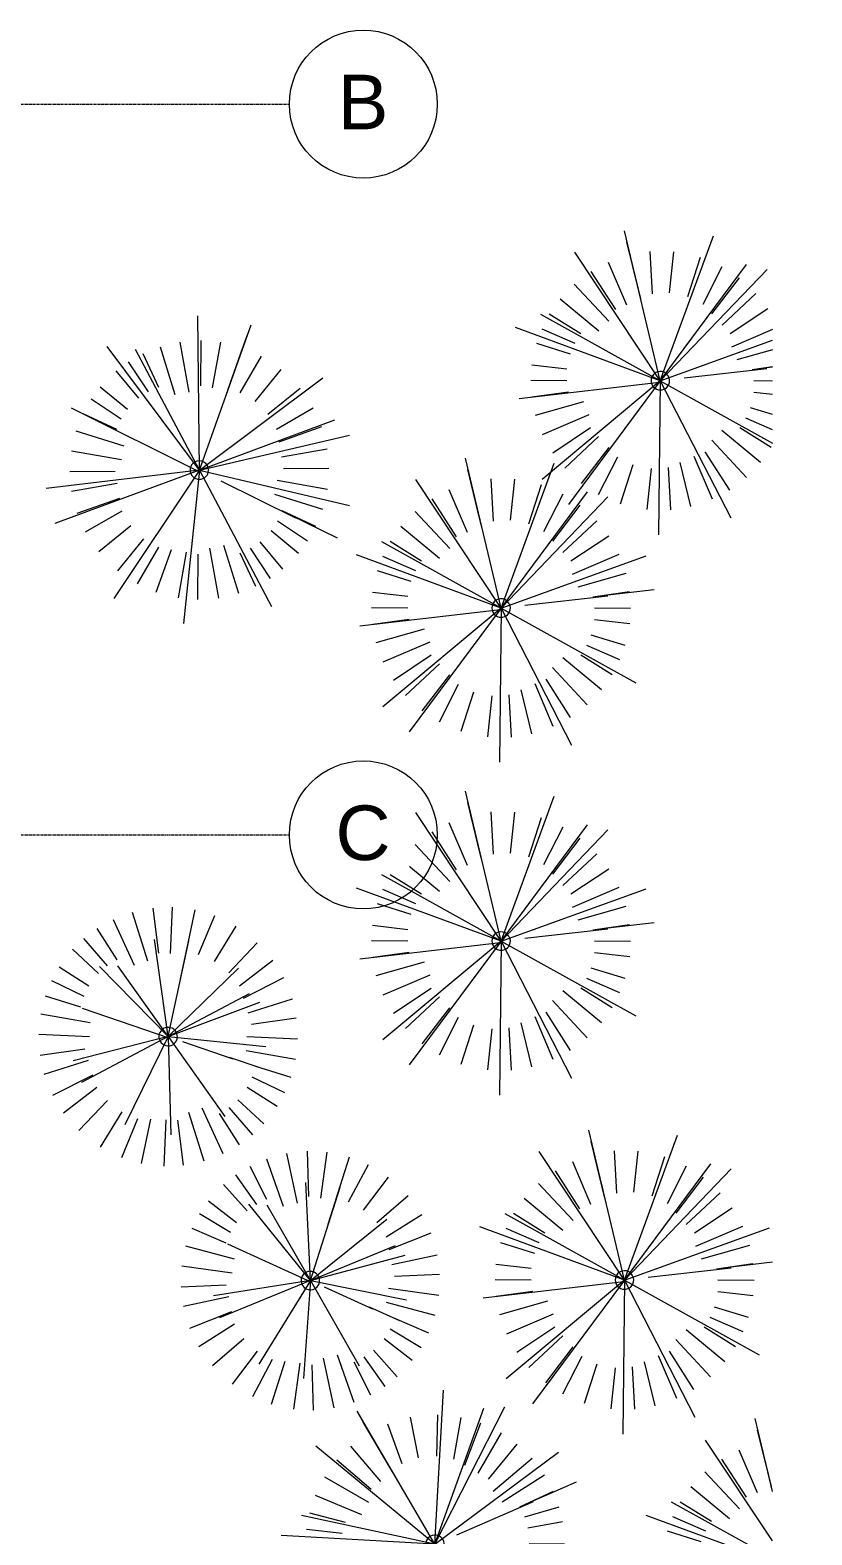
# Model space of a CAD drawing. Header units: inches. Extents: x 126 to 2219, y -1759 to -92.
# Drawn here: x 2049.6 to 2218.7, y -1319.7 to -994.3 of the extents above; entities that cross this region are included whole.
import ezdxf

# ---------------------------------------------------------------- set-up
doc = ezdxf.new("R2010")
doc.units = ezdxf.units.IN
doc.header["$MEASUREMENT"] = 0
doc.linetypes.add('Grid Line 1_2_', pattern=[0.875, 0.5, -0.125, 0.125, -0.125])
for name, color, linetype, lineweight in [('L-PLNT', 71, 'Continuous', 9), ('S-GRID', 1, 'Continuous', 9), ('S-GRID-IDEN', 1, 'Continuous', 9)]:
    doc.layers.add(name, color=color, linetype=linetype, lineweight=lineweight)
doc.styles.add('Arial_1', font='arial.ttf', dxfattribs={"height": 11.802395})

# ---------------------------------------------------------------- blocks, each defined once
blk = doc.blocks.new('RPC Shrub - Thevetia 5_-6_-453034-Floor Plan - Office Annex')
at = {"layer": 'L-PLNT', "color": 252}
for p, q in [((0, 0), (4.76, 33)), ((0, 0), (-14.27, 30.13)), ((-13.3, 27.78), (-8.64, 18.07)), ((-7.96, 26.84), (-5.59, 18.01)), ((-2.95, 27.84), (-2.02, 18.97)), ((0, 0), (13.06, 28.42)), ((0, 0), (17.61, 28.31)), ((2.95, 27.84), (2.02, 18.97)), ((7.96, 26.84), (5.59, 18.01)), ((0, 0), (-23.79, 23.36)), ((-12.09, 25.26), (-7.86, 16.43)), ((12.09, 25.26), (7.86, 16.43)), ((-19.56, 20.03), (-12.68, 13.05)), ((-16.33, 22.75), (-10.57, 14.53)), ((16.33, 22.75), (10.57, 14.53)), ((19.56, 20.03), (12.68, 13.05)), ((-22.54, 16.61), (-13.53, 10.3)), ((0, 0), (28.36, 17.54)), ((22.54, 16.61), (13.53, 10.3)), ((-24.88, 12.85), (-15.27, 7.81)), ((24.88, 12.85), (15.27, 7.81)), ((31.57, 10.71), (20.84, 7.07)), ((0, 0), (-28.22, 8.69)), ((-26.46, 9.16), (-18.94, 6.43)), ((4.91, 1.65), (22, 7.37)), ((26.46, 9.16), (18.94, 6.43)), ((0, 0), (-33, 4.76)), ((-27.42, 5.69), (-19.78, 4.12)), ((27.42, 5.69), (19.78, 4.12)), ((-27.9, 2.4), (-20.28, 1.69)), ((0, 0), (-20.61, -26.21)), ((0, 0), (-13.93, -30.29)), ((0, 0), (31.86, -9.81)), ((0, 0), (21.02, -25.88)), ((0, 0), (6.52, -32.7)), ((27.9, 2.4), (20.28, 1.69)), ((-29.1, -10.08), (0.46, -0.17)), ((-27.9, -2.4), (-20.28, -1.69)), ((27.9, -2.4), (20.28, -1.69)), ((-27.42, -5.69), (-19.78, -4.12)), ((-26.46, -9.16), (-18.94, -6.43)), ((26.46, -9.16), (18.94, -6.43)), ((27.42, -5.69), (19.78, -4.12)), ((-24.88, -12.85), (-15.27, -7.81)), ((24.88, -12.85), (15.27, -7.81)), ((-22.54, -16.61), (-13.53, -10.3)), ((22.54, -16.61), (13.53, -10.3)), ((-19.56, -20.03), (-12.68, -13.05)), ((-16.33, -22.75), (-10.57, -14.53)), ((16.33, -22.75), (10.57, -14.53)), ((19.56, -20.03), (12.68, -13.05)), ((-12.09, -25.26), (-7.86, -16.43)), ((-7.96, -26.84), (-5.59, -18.01)), ((-2.95, -27.84), (-2.02, -18.97)), ((2.95, -27.84), (2.02, -18.97)), ((7.96, -26.84), (5.59, -18.01)), ((12.09, -25.26), (7.86, -16.43))]:
    blk.add_line(p, q, dxfattribs=at)
for start, end in [(0, 180), (180, 0)]:
    blk.add_arc((0, 0), 2, start, end, dxfattribs=at)
blk = doc.blocks.new('RPC Shrub - Acacia  3_-6_-453035-Floor Plan - Office Annex')
at = {"layer": 'L-PLNT', "color": 252}
for p, q in [((-7.96, 26.84), (-5.59, 18.01)), ((-2.95, 27.84), (-2.02, 18.97)), ((2.95, 27.84), (2.02, 18.97)), ((7.96, 26.84), (5.59, 18.01)), ((-12.09, 25.26), (-7.86, 16.43)), ((12.09, 25.26), (7.86, 16.43)), ((-19.56, 20.03), (-12.68, 13.05)), ((-16.33, 22.75), (-10.57, 14.53)), ((0, 0), (3.03, 21)), ((16.33, 22.75), (10.57, 14.53)), ((19.56, 20.03), (12.68, 13.05)), ((-22.54, 16.61), (-13.53, 10.3)), ((0, 0), (-9.08, 19.18)), ((-8.46, 17.68), (-5.5, 11.5)), ((0, 0), (8.31, 18.09)), ((0, 0), (11.21, 18.01)), ((22.54, 16.61), (13.53, 10.3)), ((0, 0), (-15.14, 14.87)), ((-24.88, 12.85), (-15.27, 7.81)), ((0, 0), (18.04, 11.16)), ((24.88, 12.85), (15.27, 7.81)), ((-26.46, 9.16), (-18.94, 6.43)), ((20.09, 6.82), (13.26, 4.5)), ((26.46, 9.16), (18.94, 6.43)), ((-27.42, 5.69), (-19.78, 4.12)), ((0, 0), (-17.96, 5.53)), ((3.13, 1.05), (14, 4.69)), ((27.42, 5.69), (19.78, 4.12)), ((-27.9, 2.4), (-20.28, 1.69)), ((0, 0), (-21, 3.03)), ((0, 0), (-13.12, -16.68)), ((0, 0), (-8.86, -19.28)), ((0, 0), (20.28, -6.24)), ((0, 0), (13.37, -16.47)), ((0, 0), (4.15, -20.81)), ((27.9, 2.4), (20.28, 1.69)), ((-27.9, -2.4), (-20.28, -1.69)), ((-18.52, -6.41), (0.29, -0.11)), ((27.9, -2.4), (20.28, -1.69)), ((-27.42, -5.69), (-19.78, -4.12)), ((-26.46, -9.16), (-18.94, -6.43)), ((26.46, -9.16), (18.94, -6.43)), ((27.42, -5.69), (19.78, -4.12)), ((-24.88, -12.85), (-15.27, -7.81)), ((24.88, -12.85), (15.27, -7.81)), ((-22.54, -16.61), (-13.53, -10.3)), ((22.54, -16.61), (13.53, -10.3)), ((-19.56, -20.03), (-12.68, -13.05)), ((-16.33, -22.75), (-10.57, -14.53)), ((16.33, -22.75), (10.57, -14.53)), ((19.56, -20.03), (12.68, -13.05)), ((-12.09, -25.26), (-7.86, -16.43)), ((-7.96, -26.84), (-5.59, -18.01)), ((-2.95, -27.84), (-2.02, -18.97)), ((2.95, -27.84), (2.02, -18.97)), ((7.96, -26.84), (5.59, -18.01)), ((12.09, -25.26), (7.86, -16.43))]:
    blk.add_line(p, q, dxfattribs=at)
for start, end in [(0, 180), (180, 0)]:
    blk.add_arc((0, 0), 2, start, end, dxfattribs=at)
blk = doc.blocks.new('RPC Shrub - Thevetia 5_-6_-V45-Floor Plan - Office Annex')
at = {"layer": 'L-PLNT', "color": 252}
for p, q in [((-7.33, 15.48), (-14.27, 30.13)), ((-13.3, 27.78), (-8.64, 18.07)), ((-5.13, 5.04), (-23.79, 23.36)), ((-12.09, 25.26), (-7.86, 16.43)), ((-19.56, 20.03), (-12.68, 13.05)), ((-16.33, 22.75), (-10.57, 14.53)), ((-22.54, 16.61), (-13.53, 10.3)), ((-24.88, 12.85), (-15.27, 7.81)), ((-4.35, 1.34), (-28.22, 8.69)), ((-26.46, 9.16), (-18.94, 6.43)), ((-4.19, 0.6), (-33, 4.76)), ((-27.42, 5.69), (-19.78, 4.12)), ((-27.9, 2.4), (-20.28, 1.69)), ((-29.1, -10.08), (-3.73, -1.58)), ((-27.9, -2.4), (-20.28, -1.69)), ((-27.42, -5.69), (-19.78, -4.12)), ((-26.46, -9.16), (-18.94, -6.43)), ((-3.2, -4.07), (-20.61, -26.21)), ((-2.79, -6.06), (-13.93, -30.29)), ((-24.88, -12.85), (-15.27, -7.81)), ((-22.54, -16.61), (-13.53, -10.3)), ((-19.56, -20.03), (-12.68, -13.05)), ((-16.33, -22.75), (-10.57, -14.53)), ((-12.09, -25.26), (-7.86, -16.43)), ((-7.96, -26.84), (-5.59, -18.01)), ((-2.95, -27.84), (-2.02, -18.97))]:
    blk.add_line(p, q, dxfattribs=at)
blk = doc.blocks.new('RPC Shrub - Thevetia 5_-6_-V46-Floor Plan - Office Annex')
at = {"layer": 'L-PLNT', "color": 252}
for p, q in [((0, 0), (4.76, 33)), ((0, 0), (-14.27, 30.13)), ((-13.3, 27.78), (-8.64, 18.07)), ((-7.96, 26.84), (-5.59, 18.01)), ((-2.95, 27.84), (-2.02, 18.97)), ((0, 0), (13.06, 28.42)), ((0, 0), (17.61, 28.31)), ((2.95, 27.84), (2.02, 18.97)), ((7.96, 26.84), (5.59, 18.01)), ((0, 0), (-23.79, 23.36)), ((-12.09, 25.26), (-7.86, 16.43)), ((12.09, 25.26), (7.86, 16.43)), ((-19.56, 20.03), (-12.68, 13.05)), ((-16.33, 22.75), (-10.57, 14.53)), ((16.33, 22.75), (10.57, 14.53)), ((19.56, 20.03), (12.68, 13.05)), ((-22.54, 16.61), (-13.53, 10.3)), ((0, 0), (28.36, 17.54)), ((22.54, 16.61), (13.53, 10.3)), ((-24.88, 12.85), (-15.27, 7.81)), ((24.88, 12.85), (15.27, 7.81)), ((30.54, 10.36), (20.84, 7.07)), ((0, 0), (-28.22, 8.69)), ((-26.46, 9.16), (-18.94, 6.43)), ((4.91, 1.65), (22, 7.37)), ((26.46, 9.16), (18.94, 6.43)), ((0, 0), (-33, 4.76)), ((-27.42, 5.69), (-19.78, 4.12)), ((27.42, 5.69), (19.78, 4.12)), ((-27.9, 2.4), (-20.28, 1.69)), ((0, 0), (-20.61, -26.21)), ((0, 0), (-13.93, -30.29)), ((0, 0), (31.86, -9.81)), ((0, 0), (21.02, -25.88)), ((0, 0), (6.52, -32.7)), ((27.9, 2.4), (20.28, 1.69)), ((-29.1, -10.08), (0.46, -0.17)), ((-27.9, -2.4), (-20.28, -1.69)), ((27.9, -2.4), (20.28, -1.69)), ((-27.42, -5.69), (-19.78, -4.12)), ((-26.46, -9.16), (-18.94, -6.43)), ((26.46, -9.16), (18.94, -6.43)), ((27.42, -5.69), (19.78, -4.12)), ((-24.88, -12.85), (-15.27, -7.81)), ((24.88, -12.85), (15.27, -7.81)), ((-22.54, -16.61), (-13.53, -10.3)), ((22.54, -16.61), (13.53, -10.3)), ((-19.56, -20.03), (-12.68, -13.05)), ((-16.33, -22.75), (-10.57, -14.53)), ((16.33, -22.75), (10.57, -14.53)), ((19.56, -20.03), (12.68, -13.05)), ((-12.09, -25.26), (-7.86, -16.43)), ((-7.96, -26.84), (-5.59, -18.01)), ((-2.95, -27.84), (-2.02, -18.97)), ((2.95, -27.84), (2.02, -18.97)), ((7.96, -26.84), (5.59, -18.01)), ((12.09, -25.26), (7.86, -16.43))]:
    blk.add_line(p, q, dxfattribs=at)
for start, end in [(0, 180), (180, 0)]:
    blk.add_arc((0, 0), 2, start, end, dxfattribs=at)
blk = doc.blocks.new('RPC Shrub - Thevetia 5_-6_-V47-Floor Plan - Office Annex')
at = {"layer": 'L-PLNT', "color": 252}
for p, q in [((0, 0), (4.76, 33)), ((0, 0), (-14.27, 30.13)), ((-13.3, 27.78), (-8.64, 18.07)), ((-7.96, 26.84), (-5.59, 18.01)), ((-2.95, 27.84), (-2.02, 18.97)), ((0, 0), (13.06, 28.42)), ((0, 0), (17.61, 28.31)), ((2.95, 27.84), (2.02, 18.97)), ((7.96, 26.84), (5.59, 18.01)), ((0, 0), (-23.79, 23.36)), ((-12.09, 25.26), (-7.86, 16.43)), ((12.09, 25.26), (7.86, 16.43)), ((-19.56, 20.03), (-12.68, 13.05)), ((-16.33, 22.75), (-10.57, 14.53)), ((16.33, 22.75), (10.57, 14.53)), ((19.56, 20.03), (12.68, 13.05)), ((-22.54, 16.61), (-13.53, 10.3)), ((0, 0), (21.96, 13.58)), ((21.48, 15.86), (13.53, 10.3)), ((-24.88, 12.85), (-15.27, 7.81)), ((22.39, 11.54), (15.27, 7.81)), ((0, 0), (-28.22, 8.69)), ((-26.46, 9.16), (-18.94, 6.43)), ((4.91, 1.65), (22, 7.37)), ((23.14, 7.95), (18.94, 6.43)), ((23.16, 7.86), (20.84, 7.07)), ((0, 0), (-33, 4.76)), ((-27.42, 5.69), (-19.78, 4.12)), ((23.78, 4.94), (19.78, 4.12)), ((-27.9, 2.4), (-20.28, 1.69)), ((0, 0), (-20.61, -26.21)), ((0, 0), (-13.93, -30.29)), ((0, 0), (26.55, -8.17)), ((0, 0), (21.02, -25.88)), ((0, 0), (6.52, -32.7)), ((24.38, 2.07), (20.28, 1.69)), ((-29.1, -10.08), (0.46, -0.17)), ((-27.9, -2.4), (-20.28, -1.69)), ((25.28, -2.15), (20.28, -1.69)), ((-27.42, -5.69), (-19.78, -4.12)), ((-26.46, -9.16), (-18.94, -6.43)), ((26.46, -9.16), (18.94, -6.43)), ((25.96, -5.39), (19.78, -4.12)), ((-24.88, -12.85), (-15.27, -7.81)), ((24.88, -12.85), (15.27, -7.81)), ((-22.54, -16.61), (-13.53, -10.3)), ((22.54, -16.61), (13.53, -10.3)), ((-19.56, -20.03), (-12.68, -13.05)), ((-16.33, -22.75), (-10.57, -14.53)), ((16.33, -22.75), (10.57, -14.53)), ((19.56, -20.03), (12.68, -13.05)), ((-12.09, -25.26), (-7.86, -16.43)), ((-7.96, -26.84), (-5.59, -18.01)), ((-2.95, -27.84), (-2.02, -18.97)), ((2.95, -27.84), (2.02, -18.97)), ((7.96, -26.84), (5.59, -18.01)), ((12.09, -25.26), (7.86, -16.43))]:
    blk.add_line(p, q, dxfattribs=at)
for start, end in [(0, 180), (180, 0)]:
    blk.add_arc((0, 0), 2, start, end, dxfattribs=at)
blk = doc.blocks.new('Grid - Grid Head - Circle-50561-Floor Plan - Office Annex')
at = {"layer": 'S-GRID-IDEN', "color": 7}
blk.add_circle((0, 0), 0.25, dxfattribs=at)
blk = doc.blocks.new('Open Source Metal Building_Exterior_rvt-1-Floor Plan - Office Annex')
at = {"layer": 'S-GRID', "linetype": 'Grid Line 1_2_'}
for p, q in [((329.05, -1010.34), (2105.65, -1010.34)), ((329.05, -1168.34), (2105.65, -1168.34))]:
    blk.add_line(p, q, dxfattribs=at)
at = {"color": 252, "lineweight": 9}
for name, p, rotation in [('RPC Shrub - Thevetia 5_-6_-V47-Floor Plan - Office Annex', (2185.87, -1070.14), 348.0855123687214), ('RPC Shrub - Thevetia 5_-6_-453034-Floor Plan - Office Annex', (2086.19, -1089.46), 314.9999999999999), ('RPC Shrub - Thevetia 5_-6_-453034-Floor Plan - Office Annex', (2151.45, -1119.29), 348.0855123687214), ('RPC Shrub - Thevetia 5_-6_-453034-Floor Plan - Office Annex', (2151.45, -1191.29), 348.0855123687214), ('RPC Shrub - Acacia  3_-6_-453035-Floor Plan - Office Annex', (2079.44, -1211.96), 322.5129010975234), ('RPC Shrub - Acacia  3_-6_-453035-Floor Plan - Office Annex', (2110.19, -1264.71), 317.0278084368657), ('RPC Shrub - Thevetia 5_-6_-V46-Floor Plan - Office Annex', (2178.13, -1264.58), 348.0855123687214), ('RPC Shrub - Thevetia 5_-6_-453034-Floor Plan - Office Annex', (2137.14, -1321.71), 4.999999999999845), ('RPC Shrub - Thevetia 5_-6_-V45-Floor Plan - Office Annex', (2214.13, -1326.94), 348.0855123687214)]:
    blk.add_blockref(name, p, dxfattribs=dict(at, rotation=rotation))
at = {"layer": 'S-GRID-IDEN', "insert": (2121.58, -1003.98), "char_height": 11.8, "width": 13.104, "attachment_point": 2, "line_spacing_factor": 0.938532, "style": 'Arial_1', "bg_fill": 3, "box_fill_scale": 1.25, "bg_fill_color": 0, "bg_fill_transparency": 0}
blk.add_mtext('B', dxfattribs=at)
at = {"color": 170, "lineweight": 5, "xscale": 63.99999999999997, "yscale": 63.99999999999997, "zscale": 63.99999999999997, "rotation": 269.9999999999994}
blk.add_blockref('Grid - Grid Head - Circle-50561-Floor Plan - Office Annex', (2121.65, -1010.34), dxfattribs=at)
at = {"layer": 'S-GRID-IDEN', "insert": (2121.58, -1161.98), "char_height": 11.8, "width": 14.112, "attachment_point": 2, "line_spacing_factor": 0.938532, "style": 'Arial_1', "bg_fill": 3, "box_fill_scale": 1.25, "bg_fill_color": 0, "bg_fill_transparency": 0}
blk.add_mtext('C', dxfattribs=at)
at = {"color": 170, "lineweight": 5, "xscale": 63.99999999999997, "yscale": 63.99999999999997, "zscale": 63.99999999999997, "rotation": 269.9999999999994}
blk.add_blockref('Grid - Grid Head - Circle-50561-Floor Plan - Office Annex', (2121.65, -1168.34), dxfattribs=at)

msp = doc.modelspace()

# ---------------------------------------------------------------- block references
at = {"lineweight": 5}
msp.add_blockref('Open Source Metal Building_Exterior_rvt-1-Floor Plan - Office Annex', (0, 0), dxfattribs=at)

doc.saveas('drawing.dxf')
